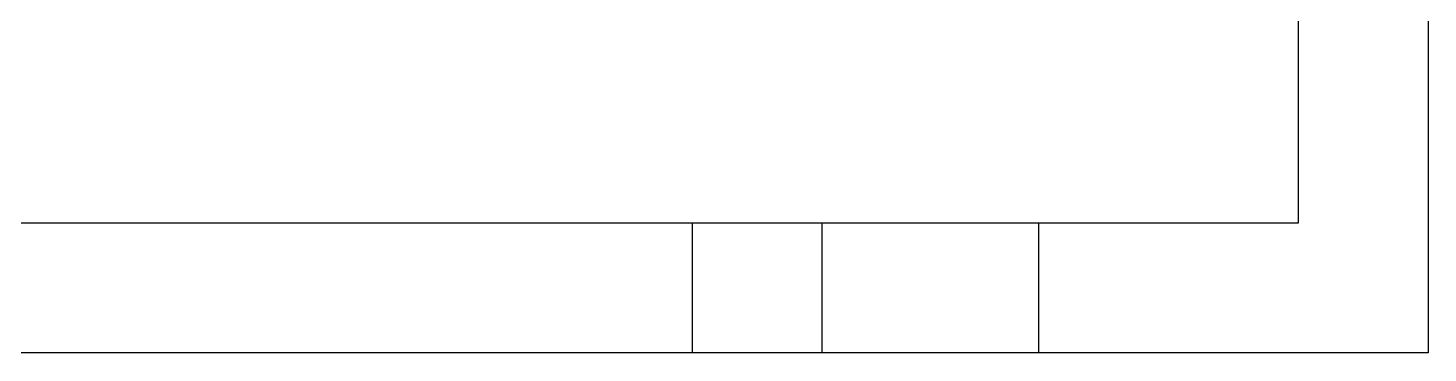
# Model space of a CAD drawing. Extents: x 69728788 to 150676229, y 20327566 to 43663798.
# Drawn here: x 75458296.8 to 75458370.5, y 20754470.9 to 20754488 of the extents above; entities that cross this region are included whole.
import ezdxf

# ---------------------------------------------------------------- set-up
doc = ezdxf.new("R2010")
doc.units = 0
doc.header["$LTSCALE"] = 1000
doc.header["$MEASUREMENT"] = 0
doc.layers.get('0').update_dxf_attribs({"linetype": 'CONTINUOUS'})
doc.layers.add('02___PRT_ALL_AXES', color=7, linetype='CONTINUOUS')

msp = doc.modelspace()

# ---------------------------------------------------------------- linework, layer by layer
at = {"color": 7, "linetype": 'Continuous'}
for p, q in [((75458363.622, 20754498.23), (75458363.622, 20754477.74)), ((75458370.452, 20754498.23), (75458370.452, 20754470.91)), ((75458363.622, 20754477.74), (75458274.832, 20754477.74)), ((75458338.578, 20754470.91), (75458338.578, 20754477.74)), ((75458349.962, 20754477.74), (75458349.962, 20754470.91)), ((75458370.452, 20754470.91), (75458274.832, 20754470.91))]:
    msp.add_line(p, q, dxfattribs=at)
at = {"layer": '02___PRT_ALL_AXES', "color": 7, "linetype": 'Continuous'}
msp.add_line((75458331.749, 20754470.91), (75458331.749, 20754477.74), dxfattribs=at)

doc.saveas('drawing.dxf')
